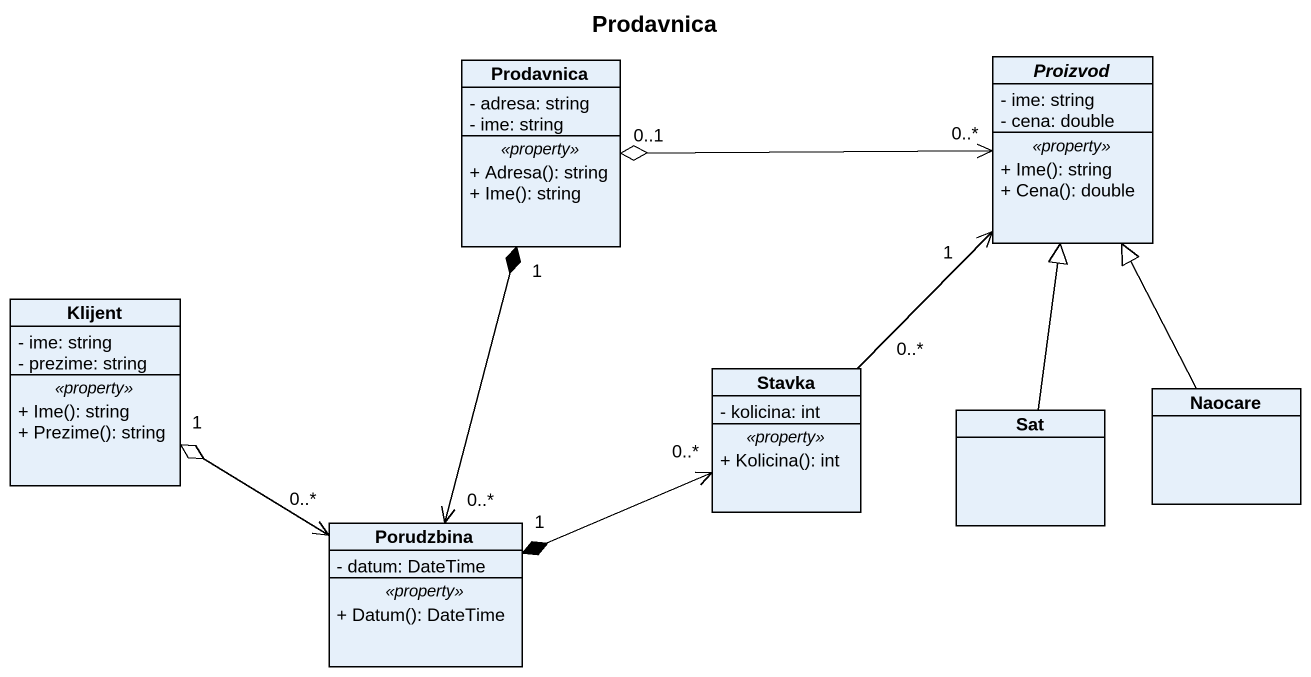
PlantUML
@startuml
title Prodavnica
hide circle
hide empty members
skinparam classAttributeIconSize 0
class Prodavnica {
  - adresa: string
  - ime: string
  .. <<property>> ..
  + Adresa(): string
  + Ime(): string
}
abstract class Proizvod {
  - ime: string
  - cena: double
  .. <<property>> ..
  + Ime(): string
  + Cena(): double
}
class Klijent {
  - ime: string
  - prezime: string
  .. <<property>> ..
  + Ime(): string
  + Prezime(): string
}
class Stavka {
  - kolicina: int
  .. <<property>> ..
  + Kolicina(): int
}
class Sat
class Naocare
class Porudzbina {
  - datum: DateTime
  .. <<property>> ..
  + Datum(): DateTime
}
Proizvod "0..*" <-left-o "0..1" Prodavnica
Proizvod "1" <-- "0..*" Stavka
Stavka "0..*" <-left-* "1" Porudzbina
Sat -up-|> Proizvod
Naocare -up-|> Proizvod
Porudzbina "0..*" <-up-* "1" Prodavnica
Porudzbina "0..*" <-up-o "1" Klijent
@enduml
